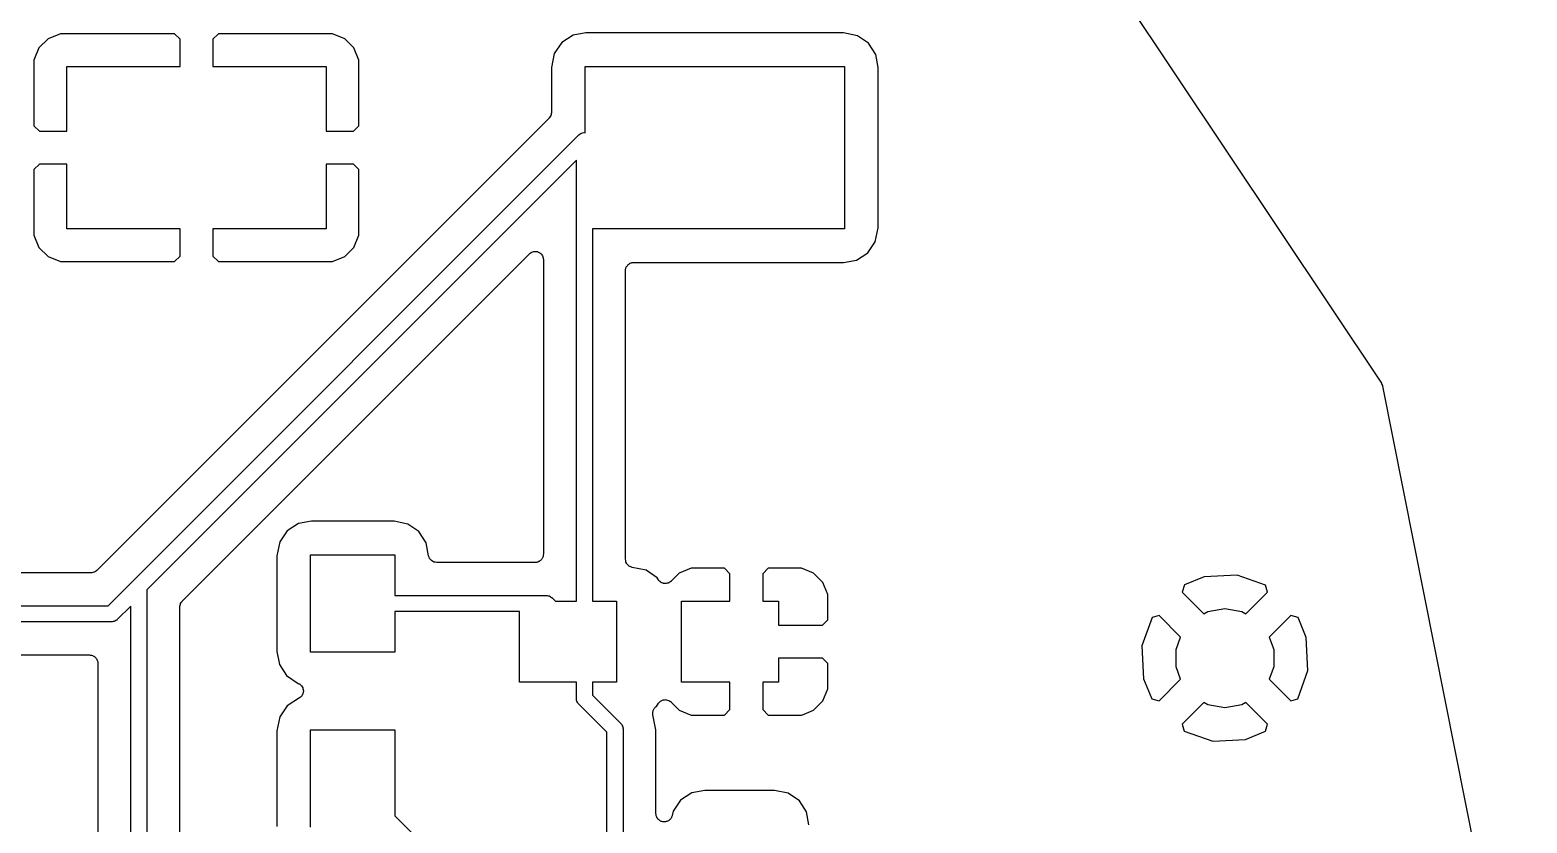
# Model space of a CAD drawing. Extents: x 10 to 287, y -200 to -10.
# Drawn here: x 156.31 to 179.41, y -95.51 to -83.27 of the extents above; entities that cross this region are included whole.
import ezdxf

# ---------------------------------------------------------------- set-up
doc = ezdxf.new("R2010")
doc.units = 0
doc.header["$MEASUREMENT"] = 0
doc.layers.add('BLACK', color=7, linetype='CONTINUOUS')

msp = doc.modelspace()

# ---------------------------------------------------------------- linework, layer by layer
at = {"layer": 'Black'}
for p, q in [((170.817, -79.2183), (177.166, -88.7206)), ((156.59, -83.4093), (156.447, -83.5522)), ((156.777, -83.332), (156.59, -83.4093)), ((158.54, -83.332), (156.777, -83.332)), ((158.624, -83.4164), (158.54, -83.332)), ((158.624, -83.84), (158.624, -83.4164)), ((159.216, -83.332), (159.132, -83.4164)), ((159.132, -83.4164), (159.132, -83.84)), ((160.979, -83.332), (159.216, -83.332)), ((161.166, -83.4093), (160.979, -83.332)), ((161.309, -83.5522), (161.166, -83.4093)), ((164.691, -83.3571), (164.517, -83.4688)), ((164.89, -83.3196), (164.691, -83.3571)), ((168.865, -83.3196), (164.89, -83.3196)), ((169.079, -83.3629), (168.865, -83.3196)), ((169.249, -83.4789), (169.079, -83.3629)), ((156.447, -83.5522), (156.37, -83.739)), ((161.386, -83.739), (161.309, -83.5522)), ((164.401, -83.6385), (164.358, -83.8527)), ((164.517, -83.4688), (164.401, -83.6385)), ((169.361, -83.6525), (169.249, -83.4789)), ((156.37, -83.739), (156.37, -84.7516)), ((156.878, -84.836), (156.878, -83.84)), ((156.878, -83.84), (158.624, -83.84)), ((159.132, -83.84), (160.878, -83.84)), ((160.878, -83.84), (160.878, -84.836)), ((161.386, -84.7516), (161.386, -83.739)), ((164.358, -83.8527), (164.358, -84.5426)), ((164.878, -84.8595), (164.878, -83.84)), ((164.878, -83.84), (168.878, -83.84)), ((168.878, -83.84), (168.878, -86.34)), ((169.398, -83.8518), (169.361, -83.6525)), ((169.398, -86.3273), (169.398, -83.8518)), ((164.353, -84.5697), (164.35, -84.5861)), ((164.357, -84.5537), (164.353, -84.5697)), ((164.358, -84.5426), (164.357, -84.5481)), ((164.357, -84.5481), (164.357, -84.5537)), ((156.37, -84.7516), (156.454, -84.836)), ((164.32, -84.6324), (157.342, -91.6108)), ((161.302, -84.836), (161.386, -84.7516)), ((164.324, -84.6279), (164.32, -84.6324)), ((164.328, -84.6243), (164.324, -84.6279)), ((164.336, -84.6099), (164.328, -84.6243)), ((164.346, -84.5963), (164.336, -84.6099)), ((164.347, -84.5909), (164.346, -84.5963)), ((164.35, -84.5861), (164.347, -84.5909)), ((156.454, -84.836), (156.878, -84.836)), ((157.9, -91.7716), (164.67, -85.0016)), ((160.878, -84.836), (161.302, -84.836)), ((164.67, -85.0016), (164.778, -84.8936)), ((164.778, -84.8936), (164.813, -84.8687)), ((164.813, -84.8687), (164.855, -84.8575)), ((164.855, -84.8575), (164.878, -84.8595)), ((156.454, -85.344), (156.37, -85.4284)), ((156.37, -85.4284), (156.37, -86.441)), ((156.878, -85.344), (156.454, -85.344)), ((156.878, -86.34), (156.878, -85.344)), ((164.741, -85.2838), (158.113, -91.9118)), ((160.878, -85.344), (160.878, -86.34)), ((161.302, -85.344), (160.878, -85.344)), ((161.386, -85.4284), (161.302, -85.344)), ((161.386, -86.441), (161.386, -85.4284)), ((164.741, -92.085), (164.741, -85.2838)), ((158.624, -86.34), (156.878, -86.34)), ((158.624, -86.7636), (158.624, -86.34)), ((160.878, -86.34), (159.132, -86.34)), ((159.132, -86.34), (159.132, -86.7636)), ((168.878, -86.34), (164.991, -86.34)), ((164.991, -86.34), (164.991, -92.085)), ((169.355, -86.5415), (169.398, -86.3273)), ((156.37, -86.441), (156.447, -86.6278)), ((156.447, -86.6278), (156.59, -86.7707)), ((161.166, -86.7707), (161.309, -86.6278)), ((161.309, -86.6278), (161.386, -86.441)), ((169.239, -86.7112), (169.355, -86.5415)), ((156.59, -86.7707), (156.777, -86.848)), ((156.777, -86.848), (158.54, -86.848)), ((158.54, -86.848), (158.624, -86.7636)), ((158.658, -92.085), (164.016, -86.727)), ((159.132, -86.7636), (159.216, -86.848)), ((159.216, -86.848), (160.979, -86.848)), ((160.979, -86.848), (161.166, -86.7707)), ((164.016, -86.727), (164.03, -86.7175)), ((164.03, -86.7175), (164.042, -86.7068)), ((164.042, -86.7068), (164.048, -86.7049)), ((164.048, -86.7049), (164.052, -86.7017)), ((164.052, -86.7017), (164.068, -86.6974)), ((164.068, -86.6974), (164.084, -86.6917)), ((164.084, -86.6917), (164.09, -86.6917)), ((164.09, -86.6917), (164.095, -86.6903)), ((164.095, -86.6903), (164.111, -86.6917)), ((164.111, -86.6917), (164.128, -86.6917)), ((164.128, -86.6917), (164.133, -86.6936)), ((164.133, -86.6936), (164.139, -86.6941)), ((164.139, -86.6941), (164.154, -86.7011)), ((164.154, -86.7011), (164.169, -86.7068)), ((164.169, -86.7068), (164.174, -86.7104)), ((164.174, -86.7104), (164.179, -86.7128)), ((164.179, -86.7128), (164.191, -86.7245)), ((164.191, -86.7245), (164.203, -86.7352)), ((164.203, -86.7352), (164.206, -86.74)), ((164.206, -86.74), (164.21, -86.744)), ((164.21, -86.744), (164.217, -86.759)), ((164.217, -86.759), (164.225, -86.7734)), ((164.225, -86.7734), (164.226, -86.7789)), ((164.226, -86.7789), (164.229, -86.7839)), ((164.229, -86.7839), (164.23, -86.8005)), ((164.23, -86.8005), (164.233, -86.8168)), ((164.233, -86.8168), (164.233, -91.362)), ((165.554, -86.8846), (165.562, -86.8775)), ((165.562, -86.8775), (165.573, -86.8737)), ((165.573, -86.8737), (165.583, -86.8681)), ((165.583, -86.8681), (165.594, -86.8662)), ((165.594, -86.8662), (165.604, -86.8624)), ((165.604, -86.8624), (165.615, -86.8624)), ((165.615, -86.8624), (165.626, -86.8604)), ((165.626, -86.8604), (168.866, -86.8604)), ((168.866, -86.8604), (169.065, -86.8229)), ((169.065, -86.8229), (169.239, -86.7112)), ((165.499, -86.9874), (165.501, -86.9765)), ((165.499, -91.4396), (165.499, -86.9874)), ((165.501, -86.9654), (165.505, -86.9549)), ((165.501, -86.9765), (165.501, -86.9654)), ((165.505, -86.9549), (165.507, -86.944)), ((165.507, -86.944), (165.512, -86.9344)), ((165.512, -86.9344), (165.516, -86.9239)), ((165.516, -86.9239), (165.523, -86.9154)), ((165.523, -86.9154), (165.529, -86.9058)), ((165.529, -86.9058), (165.537, -86.8987)), ((165.537, -86.8987), (165.544, -86.8902)), ((165.544, -86.8902), (165.554, -86.8846)), ((177.166, -88.7206), (177.167, -88.7232)), ((177.167, -88.7232), (177.169, -88.7253)), ((177.169, -88.7253), (177.176, -88.7433)), ((177.176, -88.7433), (177.184, -88.761)), ((177.184, -88.761), (177.184, -88.7638)), ((177.184, -88.7638), (177.185, -88.7664)), ((177.185, -88.7664), (179.415, -99.9752)), ((160.279, -91.0008), (160.163, -91.1705)), ((160.453, -90.8891), (160.279, -91.0008)), ((160.652, -90.8516), (160.453, -90.8891)), ((161.927, -90.8516), (160.652, -90.8516)), ((162.141, -90.8949), (161.927, -90.8516)), ((162.311, -91.0109), (162.141, -90.8949)), ((162.423, -91.1845), (162.311, -91.0109)), ((160.163, -91.1705), (160.12, -91.3847)), ((162.461, -91.3855), (162.423, -91.1845)), ((160.12, -91.3847), (160.12, -92.8602)), ((160.64, -92.872), (160.64, -91.372)), ((160.64, -91.372), (161.94, -91.372)), ((161.94, -91.372), (161.94, -91.997)), ((162.468, -91.4054), (162.461, -91.3855)), ((162.476, -91.4255), (162.468, -91.4054)), ((162.476, -91.4261), (162.476, -91.4255)), ((162.476, -91.4268), (162.476, -91.4261)), ((162.49, -91.443), (162.476, -91.4268)), ((162.504, -91.4593), (162.49, -91.443)), ((162.505, -91.4597), (162.504, -91.4593)), ((162.505, -91.4602), (162.505, -91.4597)), ((162.524, -91.4707), (162.505, -91.4602)), ((162.542, -91.4813), (162.524, -91.4707)), ((162.543, -91.4815), (162.542, -91.4813)), ((162.543, -91.4818), (162.543, -91.4815)), ((162.565, -91.4853), (162.543, -91.4818)), ((162.586, -91.489), (162.565, -91.4853)), ((164.106, -91.489), (162.586, -91.489)), ((164.117, -91.4871), (164.106, -91.489)), ((164.128, -91.4871), (164.117, -91.4871)), ((164.138, -91.4833), (164.128, -91.4871)), ((164.149, -91.4813), (164.138, -91.4833)), ((164.159, -91.4758), (164.149, -91.4813)), ((164.169, -91.472), (164.159, -91.4758)), ((164.178, -91.4648), (164.169, -91.472)), ((164.188, -91.4593), (164.178, -91.4648)), ((164.195, -91.4508), (164.188, -91.4593)), ((164.203, -91.4436), (164.195, -91.4508)), ((164.209, -91.434), (164.203, -91.4436)), ((164.216, -91.4255), (164.209, -91.434)), ((164.22, -91.4151), (164.216, -91.4255)), ((164.225, -91.4054), (164.22, -91.4151)), ((164.227, -91.3945), (164.225, -91.4054)), ((164.231, -91.3841), (164.227, -91.3945)), ((164.233, -91.362), (164.231, -91.3729)), ((164.231, -91.3729), (164.231, -91.3841)), ((165.503, -91.4597), (165.499, -91.4396)), ((165.506, -91.48), (165.503, -91.4597)), ((165.506, -91.4814), (165.506, -91.48)), ((165.507, -91.483), (165.506, -91.4814)), ((165.517, -91.5008), (165.507, -91.483)), ((165.527, -91.5187), (165.517, -91.5008)), ((157.252, -91.648), (153.327, -91.648)), ((157.258, -91.647), (157.252, -91.648)), ((157.263, -91.6475), (157.258, -91.647)), ((157.279, -91.6432), (157.263, -91.6475)), ((157.296, -91.6403), (157.279, -91.6432)), ((157.3, -91.6375), (157.296, -91.6403)), ((157.306, -91.6361), (157.3, -91.6375)), ((157.319, -91.6266), (157.306, -91.6361)), ((157.334, -91.6183), (157.319, -91.6266)), ((157.337, -91.614), (157.334, -91.6183)), ((157.342, -91.6108), (157.337, -91.614)), ((165.528, -91.5198), (165.527, -91.5187)), ((165.529, -91.5212), (165.528, -91.5198)), ((165.544, -91.5344), (165.529, -91.5212)), ((165.56, -91.5479), (165.544, -91.5344)), ((165.561, -91.5485), (165.56, -91.5479)), ((165.562, -91.5496), (165.561, -91.5485)), ((165.582, -91.5566), (165.562, -91.5496)), ((165.601, -91.5641), (165.582, -91.5566)), ((165.817, -91.6079), (165.601, -91.5641)), ((165.987, -91.7239), (165.817, -91.6079)), ((166.008, -91.7566), (165.987, -91.7239)), ((166.328, -91.6543), (166.205, -91.7777)), ((166.515, -91.577), (166.328, -91.6543)), ((167.028, -91.577), (166.515, -91.577)), ((167.112, -91.6614), (167.028, -91.577)), ((167.112, -92.085), (167.112, -91.6614)), ((167.704, -91.577), (167.62, -91.6614)), ((167.62, -91.6614), (167.62, -92.085)), ((168.217, -91.577), (167.704, -91.577)), ((168.404, -91.6543), (168.217, -91.577)), ((168.547, -91.7972), (168.404, -91.6543)), ((174.433, -91.7084), (174.126, -91.8355)), ((174.941, -91.683), (174.433, -91.7084)), ((175.379, -91.8393), (174.941, -91.683)), ((157.515, -92.156), (157.9, -91.7716)), ((157.9, -91.7716), (157.9, -91.7716)), ((158.113, -91.9118), (158.113, -106.12)), ((166.01, -91.7585), (166.008, -91.7566)), ((166.011, -91.7608), (166.01, -91.7585)), ((166.025, -91.7746), (166.011, -91.7608)), ((166.038, -91.789), (166.025, -91.7746)), ((166.04, -91.7902), (166.038, -91.789)), ((166.042, -91.7919), (166.04, -91.7902)), ((166.06, -91.8002), (166.042, -91.7919)), ((166.077, -91.8092), (166.06, -91.8002)), ((166.08, -91.8095), (166.077, -91.8092)), ((166.082, -91.8106), (166.08, -91.8095)), ((166.102, -91.8123), (166.082, -91.8106)), ((166.121, -91.8148), (166.102, -91.8123)), ((166.124, -91.8142), (166.121, -91.8148)), ((166.126, -91.8144), (166.124, -91.8142)), ((166.145, -91.8093), (166.126, -91.8144)), ((166.164, -91.805), (166.145, -91.8093)), ((166.166, -91.8037), (166.164, -91.805)), ((166.169, -91.803), (166.166, -91.8037)), ((166.185, -91.7918), (166.169, -91.803)), ((166.201, -91.7812), (166.185, -91.7918)), ((166.203, -91.7792), (166.201, -91.7812)), ((166.205, -91.7777), (166.203, -91.7792)), ((168.624, -91.984), (168.547, -91.7972)), ((174.126, -91.8355), (174.094, -91.9469)), ((174.094, -91.9469), (174.428, -92.2811)), ((175.076, -92.2811), (175.41, -91.9469)), ((175.41, -91.9469), (175.379, -91.8393)), ((150.426, -92.156), (157.515, -92.156)), ((157.863, -92.1618), (157.655, -92.3694)), ((157.863, -106.172), (157.863, -92.1618)), ((158.621, -92.1637), (158.626, -92.1477)), ((158.622, -92.1693), (158.621, -92.1637)), ((158.621, -92.1748), (158.622, -92.1693)), ((158.621, -100.442), (158.621, -92.1748)), ((158.626, -92.1477), (158.629, -92.1314)), ((158.629, -92.1314), (158.631, -92.1265)), ((158.631, -92.1265), (158.633, -92.1211)), ((158.633, -92.1211), (158.642, -92.1075)), ((158.642, -92.1075), (158.651, -92.0932)), ((158.651, -92.0932), (158.655, -92.0896)), ((158.655, -92.0896), (158.658, -92.085)), ((161.94, -91.997), (164.278, -91.997)), ((164.278, -91.997), (164.283, -91.998)), ((164.283, -91.998), (164.289, -91.9975)), ((164.289, -91.9975), (164.305, -92.0017)), ((164.305, -92.0017), (164.321, -92.0045)), ((164.321, -92.0045), (164.326, -92.0073)), ((164.326, -92.0073), (164.331, -92.0087)), ((164.331, -92.0087), (164.344, -92.0181)), ((164.344, -92.0181), (164.358, -92.0262)), ((164.358, -92.0262), (164.362, -92.0305)), ((164.362, -92.0305), (164.366, -92.0336)), ((164.366, -92.0336), (164.418, -92.085)), ((164.418, -92.085), (164.741, -92.085)), ((164.991, -92.085), (165.362, -92.085)), ((165.362, -92.085), (165.362, -93.335)), ((166.362, -93.335), (166.362, -92.085)), ((166.362, -92.085), (167.112, -92.085)), ((167.62, -92.085), (167.862, -92.085)), ((167.862, -92.085), (167.862, -92.456)), ((168.624, -92.3716), (168.624, -91.984)), ((157.567, -92.406), (150.375, -92.406)), ((157.572, -92.405), (157.567, -92.406)), ((157.578, -92.4055), (157.572, -92.405)), ((157.594, -92.4013), (157.578, -92.4055)), ((157.61, -92.3985), (157.594, -92.4013)), ((157.615, -92.3957), (157.61, -92.3985)), ((157.62, -92.3943), (157.615, -92.3957)), ((157.633, -92.3849), (157.62, -92.3943)), ((157.647, -92.3768), (157.633, -92.3849)), ((157.651, -92.3725), (157.647, -92.3768)), ((157.655, -92.3694), (157.651, -92.3725)), ((163.862, -92.247), (161.94, -92.247)), ((161.94, -92.247), (161.94, -92.872)), ((163.862, -93.335), (163.862, -92.247)), ((168.54, -92.456), (168.624, -92.3716)), ((173.627, -92.337), (173.471, -92.7752)), ((173.735, -92.3061), (173.627, -92.337)), ((174.068, -92.6396), (173.735, -92.3061)), ((174.428, -92.2811), (174.49, -92.2452)), ((174.49, -92.2452), (174.752, -92.1991)), ((174.752, -92.1991), (175.014, -92.2452)), ((175.014, -92.2452), (175.076, -92.2811)), ((175.769, -92.3061), (175.436, -92.6396)), ((175.881, -92.338), (175.769, -92.3061)), ((176.008, -92.6449), (175.881, -92.338)), ((167.862, -92.456), (168.54, -92.456)), ((173.999, -92.8312), (174.068, -92.6396)), ((175.436, -92.6396), (175.505, -92.8312)), ((176.033, -93.1528), (176.008, -92.6449)), ((160.12, -92.8602), (160.157, -93.0595)), ((161.94, -92.872), (160.64, -92.872)), ((173.471, -92.7752), (173.496, -93.2831)), ((173.999, -93.0968), (173.999, -92.8312)), ((175.505, -92.8312), (175.505, -93.0968)), ((153.339, -92.914), (157.228, -92.914)), ((157.228, -92.914), (157.239, -92.9159)), ((157.239, -92.9159), (157.25, -92.9159)), ((157.25, -92.9159), (157.26, -92.9197)), ((157.26, -92.9197), (157.271, -92.9217)), ((157.271, -92.9217), (157.281, -92.9272)), ((157.281, -92.9272), (157.291, -92.931)), ((157.291, -92.931), (157.3, -92.9382)), ((157.3, -92.9382), (157.31, -92.9437)), ((157.31, -92.9437), (157.317, -92.9522)), ((157.317, -92.9522), (157.325, -92.9594)), ((157.325, -92.9594), (157.331, -92.969)), ((157.331, -92.969), (157.338, -92.9775)), ((157.338, -92.9775), (157.342, -92.9879)), ((157.342, -92.9879), (157.347, -92.9976)), ((157.347, -92.9976), (157.349, -93.0085)), ((157.349, -93.0085), (157.353, -93.0189)), ((157.353, -93.0189), (157.353, -93.0301)), ((157.353, -93.0301), (157.355, -93.041)), ((157.355, -93.041), (157.355, -106.159)), ((160.157, -93.0595), (160.269, -93.2331)), ((167.862, -92.964), (167.862, -93.335)), ((168.54, -92.964), (167.862, -92.964)), ((168.624, -93.0484), (168.54, -92.964)), ((168.624, -93.436), (168.624, -93.0484)), ((174.068, -93.2884), (173.999, -93.0968)), ((175.505, -93.0968), (175.436, -93.2884)), ((160.269, -93.2331), (160.446, -93.3539)), ((160.446, -93.3539), (160.459, -93.3582)), ((164.741, -93.335), (163.862, -93.335)), ((164.741, -93.585), (164.741, -93.335)), ((165.362, -93.335), (164.991, -93.335)), ((164.991, -93.335), (164.991, -93.5332)), ((167.112, -93.335), (166.362, -93.335)), ((167.112, -93.7586), (167.112, -93.335)), ((167.862, -93.335), (167.62, -93.335)), ((167.62, -93.335), (167.62, -93.7586)), ((173.496, -93.2831), (173.623, -93.59)), ((173.735, -93.6219), (174.068, -93.2884)), ((175.436, -93.2884), (175.769, -93.6219)), ((175.877, -93.591), (176.033, -93.1528)), ((160.47, -93.5779), (160.279, -93.7008)), ((160.459, -93.3582), (160.463, -93.361)), ((160.463, -93.361), (160.467, -93.3627)), ((160.467, -93.3627), (160.481, -93.3743)), ((160.483, -93.566), (160.47, -93.5779)), ((160.481, -93.3743), (160.494, -93.3849)), ((160.496, -93.5551), (160.483, -93.566)), ((160.494, -93.3849), (160.497, -93.3888)), ((160.499, -93.5511), (160.496, -93.5551)), ((160.497, -93.3888), (160.501, -93.3919)), ((160.502, -93.5479), (160.499, -93.5511)), ((160.501, -93.3919), (160.509, -93.4073)), ((160.51, -93.5324), (160.502, -93.5479)), ((160.509, -93.4073), (160.518, -93.4219)), ((160.519, -93.5175), (160.51, -93.5324)), ((160.518, -93.4219), (160.519, -93.4265)), ((160.519, -93.4265), (160.522, -93.4307)), ((160.52, -93.5129), (160.519, -93.5175)), ((160.522, -93.5087), (160.52, -93.5129)), ((160.522, -93.4307), (160.524, -93.4479)), ((160.525, -93.4914), (160.522, -93.5087)), ((160.524, -93.4479), (160.528, -93.465)), ((160.528, -93.4743), (160.525, -93.4914)), ((160.528, -93.465), (160.527, -93.4696)), ((160.527, -93.4696), (160.528, -93.4743)), ((164.742, -93.5904), (164.741, -93.585)), ((164.991, -93.5332), (165.425, -93.9676)), ((168.547, -93.6228), (168.624, -93.436)), ((160.279, -93.7008), (160.163, -93.8705)), ((164.741, -93.5959), (164.742, -93.5904)), ((164.746, -93.6117), (164.741, -93.5959)), ((164.749, -93.6278), (164.746, -93.6117)), ((164.751, -93.6325), (164.749, -93.6278)), ((164.753, -93.6378), (164.751, -93.6325)), ((164.762, -93.6512), (164.753, -93.6378)), ((164.77, -93.6653), (164.762, -93.6512)), ((164.774, -93.6689), (164.77, -93.6653)), ((164.778, -93.6734), (164.774, -93.6689)), ((165.212, -94.1078), (164.778, -93.6734)), ((165.921, -93.8175), (165.923, -93.8048)), ((165.923, -93.7921), (165.926, -93.7831)), ((165.923, -93.8048), (165.923, -93.7921)), ((165.926, -93.7831), (165.927, -93.7737)), ((165.927, -93.7737), (165.933, -93.7624)), ((165.933, -93.7624), (165.937, -93.7503)), ((165.937, -93.7503), (165.943, -93.7429)), ((165.943, -93.7429), (165.947, -93.7345)), ((165.947, -93.7345), (165.957, -93.7259)), ((165.957, -93.7259), (165.965, -93.7159)), ((165.965, -93.7159), (165.973, -93.711)), ((165.973, -93.711), (165.976, -93.7081)), ((165.976, -93.7081), (166.009, -93.6593)), ((166.009, -93.6593), (166.01, -93.6588)), ((166.01, -93.6581), (166.025, -93.6431)), ((166.01, -93.6588), (166.01, -93.6581)), ((166.025, -93.6431), (166.04, -93.6278)), ((166.04, -93.6278), (166.041, -93.6275)), ((166.041, -93.627), (166.06, -93.618)), ((166.041, -93.6275), (166.041, -93.627)), ((166.06, -93.618), (166.08, -93.6087)), ((166.08, -93.6086), (166.081, -93.6083)), ((166.08, -93.6087), (166.08, -93.6086)), ((166.081, -93.6083), (166.102, -93.6065)), ((166.102, -93.6065), (166.124, -93.6044)), ((166.124, -93.6044), (166.124, -93.6045)), ((166.124, -93.6045), (166.125, -93.6045)), ((166.125, -93.6045), (166.146, -93.61)), ((166.146, -93.61), (166.166, -93.6153)), ((166.166, -93.6153), (166.167, -93.6157)), ((166.167, -93.6157), (166.168, -93.6159)), ((166.168, -93.6159), (166.185, -93.6281)), ((166.185, -93.6281), (166.203, -93.6402)), ((166.203, -93.6402), (166.203, -93.6408)), ((166.203, -93.6408), (166.204, -93.6412)), ((166.204, -93.6412), (166.328, -93.7657)), ((166.328, -93.7657), (166.515, -93.843)), ((167.028, -93.843), (167.112, -93.7586)), ((167.62, -93.7586), (167.704, -93.843)), ((168.256, -93.8269), (168.404, -93.7657)), ((168.404, -93.7657), (168.547, -93.6228)), ((173.623, -93.59), (173.735, -93.6219)), ((174.428, -93.6469), (174.094, -93.9811)), ((174.49, -93.6828), (174.428, -93.6469)), ((174.752, -93.7289), (174.49, -93.6828)), ((175.014, -93.6828), (174.752, -93.7289)), ((175.076, -93.6469), (175.014, -93.6828)), ((175.41, -93.9811), (175.076, -93.6469)), ((175.769, -93.6219), (175.877, -93.591)), ((160.163, -93.8705), (160.12, -94.0847)), ((165.425, -93.9676), (165.429, -93.9721)), ((165.429, -93.9721), (165.433, -93.9757)), ((165.433, -93.9757), (165.441, -93.9898)), ((165.441, -93.9898), (165.45, -94.0032)), ((165.45, -94.0032), (165.452, -94.0085)), ((165.452, -94.0085), (165.454, -94.0132)), ((165.454, -94.0132), (165.457, -94.0293)), ((165.457, -94.0293), (165.462, -94.0451)), ((165.462, -94.0451), (165.461, -94.0506)), ((165.924, -93.8267), (165.921, -93.8175)), ((165.924, -93.8362), (165.924, -93.8267)), ((165.97, -94.0685), (165.924, -93.8362)), ((166.515, -93.843), (167.028, -93.843)), ((167.704, -93.843), (168.217, -93.843)), ((168.217, -93.843), (168.256, -93.8269)), ((168.256, -93.8269), (168.256, -93.8269)), ((174.094, -93.9811), (174.125, -94.0887)), ((175.378, -94.0925), (175.41, -93.9811)), ((160.12, -94.0847), (160.12, -95.5602)), ((160.64, -95.572), (160.64, -94.072)), ((160.64, -94.072), (161.94, -94.072)), ((161.94, -94.072), (161.94, -95.3952)), ((165.212, -96.3322), (165.212, -94.1078)), ((165.461, -94.0506), (165.462, -94.056)), ((165.462, -94.056), (165.462, -96.384)), ((165.97, -95.3638), (165.97, -94.0685)), ((174.125, -94.0887), (174.563, -94.245)), ((174.563, -94.245), (175.071, -94.2196)), ((175.071, -94.2196), (175.378, -94.0925)), ((166.351, -95.1528), (166.235, -95.3225)), ((166.525, -95.0411), (166.351, -95.1528)), ((166.724, -95.0036), (166.525, -95.0411)), ((167.799, -95.0036), (166.724, -95.0036)), ((168.013, -95.0469), (167.799, -95.0036)), ((168.183, -95.1629), (168.013, -95.0469)), ((168.295, -95.3365), (168.183, -95.1629)), ((161.94, -95.3952), (162.244, -95.699)), ((165.972, -95.3732), (165.97, -95.3638)), ((165.971, -95.3827), (165.972, -95.3732)), ((165.975, -95.3947), (165.971, -95.3827)), ((165.978, -95.4072), (165.975, -95.3947)), ((165.982, -95.4155), (165.978, -95.4072)), ((165.985, -95.4245), (165.982, -95.4155)), ((165.993, -95.4344), (165.985, -95.4245)), ((166.205, -95.4301), (166.199, -95.4372)), ((166.21, -95.4182), (166.205, -95.4301)), ((166.216, -95.4072), (166.21, -95.4182)), ((166.218, -95.3979), (166.216, -95.4072)), ((166.221, -95.389), (166.218, -95.3979)), ((166.235, -95.3225), (166.221, -95.389)), ((168.332, -95.5358), (168.295, -95.3365)), ((166, -95.4454), (165.993, -95.4344)), ((166.007, -95.4516), (166, -95.4454)), ((166.013, -95.459), (166.007, -95.4516)), ((166.024, -95.4656), (166.013, -95.459)), ((166.034, -95.4738), (166.024, -95.4656)), ((166.042, -95.477), (166.034, -95.4738)), ((166.051, -95.482), (166.042, -95.477)), ((166.063, -95.4845), (166.051, -95.482)), ((166.075, -95.4889), (166.063, -95.4845)), ((166.084, -95.4889), (166.075, -95.4889)), ((166.094, -95.4908), (166.084, -95.4889)), ((166.106, -95.4889), (166.094, -95.4908)), ((166.119, -95.4889), (166.106, -95.4889)), ((166.128, -95.4856), (166.119, -95.4889)), ((166.137, -95.4842), (166.128, -95.4856)), ((166.149, -95.4781), (166.137, -95.4842)), ((166.161, -95.4738), (166.149, -95.4781)), ((166.168, -95.4677), (166.161, -95.4738)), ((166.176, -95.4631), (166.168, -95.4677)), ((166.185, -95.4536), (166.176, -95.4631)), ((166.194, -95.4454), (166.185, -95.4536)), ((166.199, -95.4372), (166.194, -95.4454))]:
    msp.add_line(p, q, dxfattribs=at)

doc.saveas('drawing.dxf')
